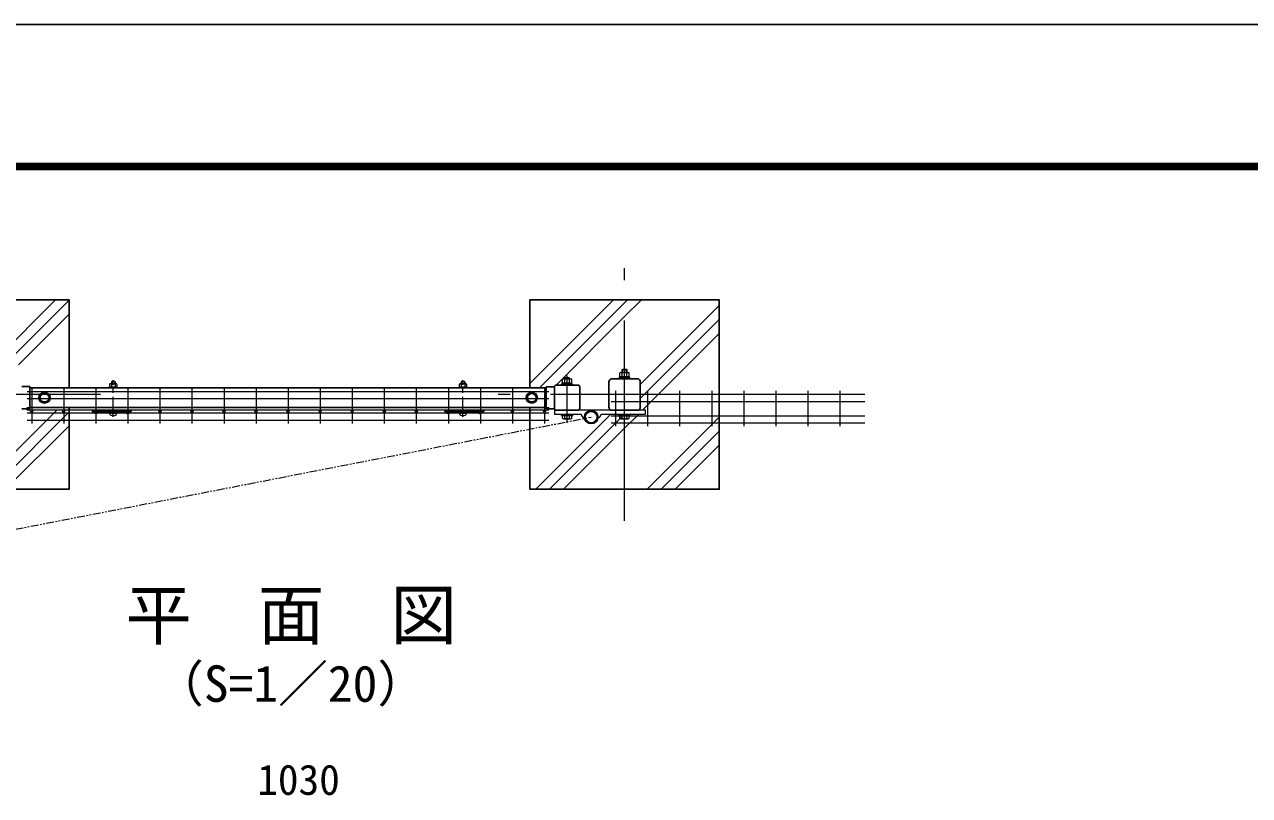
# Model space of a CAD drawing. Units: millimetres, scale not verified. Extents: x -4200 to 4200, y -2970 to 2970.
# Drawn here: x -2541 to -601, y 1748 to 2970 of the extents above; entities that cross this region are included whole.
import ezdxf
from ezdxf.enums import TextEntityAlignment as Align

# ---------------------------------------------------------------- set-up
doc = ezdxf.new("R2010")
doc.units = ezdxf.units.MM
doc.header["$LTSCALE"] = 10
doc.linetypes.add('USER1', pattern=[50.8, 31.75, -6.35, 6.35, -6.35])
doc.linetypes.add('USER2', pattern=[2.5, 1.25, -0.25, 0.25, -0.25, 0.25, -0.25])
for name, color, linetype, lineweight in [('0-0_D-TTL-TXT', 7, 'Continuous', 25), ('0-1_D-STR3', 3, 'Continuous', 13), ('0-2_D-BMK', 2, 'USER1', 13), ('0-3_D-STR1', 1, 'Continuous', 25), ('0-7_D-STR-DIM', 7, 'Continuous', 13), ('0-A_D-DCR-HCH', 7, 'Continuous', 13), ('0-B_D-STR2', 7, 'Continuous', 13), ('0-C_D-STR4', 7, 'Continuous', 25), ('0-D_D-TTL', 7, 'Continuous', 25)]:
    doc.layers.add(name, color=color, linetype=linetype, lineweight=lineweight)
doc.styles.add('ＭＳ ゴシック', font='')
doc.styles.get('ＭＳ ゴシック').set_extended_font_data('MS Gothic')

# ---------------------------------------------------------------- blocks, each defined once
blk = doc.blocks.new('A$C982ee5ca')
at = {"layer": '0-1_D-STR3'}
for p, q in [((-62.5, 399), (62.5, 399)), ((-62.5, 383), (-62.5, 399)), ((-57.5, 440.8), (-57.5, 399)), ((-57.5, 399), (57.5, 399)), ((-43.3, 449), (43.3, 449)), ((-23, 484), (-30, 477)), ((30, 477), (-30, 477)), ((-30, 477), (-30, 449)), ((-29.1, 440.8), (-29.1, 399)), ((-23, 484), (-23, 449)), ((23, 484), (-23, 484)), ((23, 484), (23, 449)), ((23, 484), (30, 477)), ((29.1, 440.8), (29.1, 399)), ((30, 477), (30, 449)), ((57.5, 440.8), (57.5, 399)), ((62.5, 383), (62.5, 399)), ((-62.5, 383), (62.5, 383)), ((-62.5, 0), (62.5, 0)), ((-62.5, -16), (-62.5, 0)), ((62.5, -16), (62.5, 0)), ((-62.5, -16), (62.5, -16)), ((-51.8, -16), (51.8, -16)), ((-51.8, -31.3), (-51.8, -16)), ((51.8, -31.6), (51.8, -16))]:
    blk.add_line(p, q, dxfattribs=at)
for centre, radius, start, end in [((-43.3, 432.6), 16.4, 30, 150), ((0, 393.2), 55.8, 58.543, 121.457), ((43.3, 432.6), 16.4, 30, 150), ((-32.8, -31.3), 19, 180, 253.92714), ((0.7, 85), 140, 253.92714, 285.41383), ((32.8, -31.6), 19, 285.41383, 0)]:
    blk.add_arc(centre, radius, start, end, dxfattribs=at)
at = {"layer": '0-2_D-BMK'}
blk.add_line((0, -75), (0, 504), dxfattribs=at)

msp = doc.modelspace()

# ---------------------------------------------------------------- linework, layer by layer
at = {"layer": '0-1_D-STR3'}
for p, q in [((-1689.11, 2402.34), (-1689.11, 2408.14)), ((-1687.39, 2408.84), (-1675.84, 2408.84)), ((-1685.61, 2409.74), (-1684.61, 2410.74)), ((-1685.61, 2408.84), (-1685.61, 2409.74)), ((-1685.36, 2402.34), (-1685.36, 2408.14)), ((-1678.61, 2408.84), (-1678.61, 2410.74)), ((-1677.86, 2402.34), (-1677.86, 2408.14)), ((-1677.61, 2408.84), (-1677.61, 2409.74)), ((-1674.11, 2402.34), (-1674.11, 2408.14)), ((-1599.61, 2408.74), (-1599.61, 2410.34)), ((-1599.61, 2410.34), (-1581.61, 2410.34)), ((-1581.61, 2408.74), (-1599.61, 2408.74)), ((-1598.31, 2410.34), (-1582.91, 2410.34)), ((-1598.11, 2412.34), (-1598.11, 2418.14)), ((-1598.11, 2412.34), (-1583.11, 2412.34)), ((-1596.39, 2418.84), (-1584.84, 2418.84)), ((-1594.61, 2422.74), (-1593.61, 2423.74)), ((-1594.61, 2418.84), (-1594.61, 2422.74)), ((-1594.36, 2412.34), (-1594.36, 2418.14)), ((-1591.68, 2410.34), (-1590.52, 2412.34)), ((-1590.98, 2410.34), (-1589.83, 2412.34)), ((-1587.61, 2418.84), (-1587.61, 2423.74)), ((-1586.86, 2412.34), (-1586.86, 2418.14)), ((-1586.61, 2418.84), (-1586.61, 2422.74)), ((-1583.11, 2412.34), (-1583.11, 2418.14)), ((-1582.91, 2410.34), (-1582.91, 2412.34)), ((-1581.61, 2408.74), (-1581.61, 2410.34)), ((-1690.61, 2398.74), (-1690.61, 2400.34)), ((-1690.61, 2400.34), (-1672.61, 2400.34)), ((-1672.61, 2398.74), (-1690.61, 2398.74)), ((-1689.31, 2400.34), (-1673.91, 2400.34)), ((-1689.11, 2402.34), (-1674.11, 2402.34)), ((-1682.68, 2400.34), (-1681.52, 2402.34)), ((-1681.98, 2400.34), (-1680.83, 2402.34)), ((-1673.91, 2400.34), (-1673.91, 2402.34)), ((-1672.61, 2398.74), (-1672.61, 2400.34)), ((-2509.61, 2386.47), (-2516.61, 2382.43)), ((-2516.61, 2382.43), (-2516.61, 2375.01)), ((-2509.61, 2370.97), (-2516.61, 2375.01)), ((-2509.61, 2386.47), (-2502.61, 2382.43)), ((-2509.61, 2370.97), (-2502.61, 2375.01)), ((-2502.61, 2382.43), (-2502.61, 2375.01)), ((-1737.61, 2386.47), (-1744.61, 2382.43)), ((-1744.61, 2382.43), (-1744.61, 2375.01)), ((-1737.61, 2370.97), (-1744.61, 2375.01)), ((-1737.61, 2386.47), (-1730.61, 2382.43)), ((-1737.61, 2370.97), (-1730.61, 2375.01)), ((-1730.61, 2382.43), (-1730.61, 2375.01)), ((-2434.56, 2358.13), (-2433.51, 2359.34)), ((-2434.56, 2358.13), (-2429.85, 2354.07)), ((-2433.51, 2359.34), (-2428.8, 2355.29)), ((-2424.92, 2357.13), (-2426.91, 2355.31)), ((-2423.84, 2355.94), (-2425.83, 2354.13)), ((-2423.84, 2357.54), (-2421.34, 2357.54)), ((-2423.84, 2355.94), (-2381.84, 2355.94)), ((-2421.34, 2359.34), (-2384.34, 2359.34)), ((-2421.34, 2357.54), (-2421.34, 2359.34)), ((-2384.34, 2357.54), (-2421.34, 2357.54)), ((-2417.84, 2357.54), (-2417.84, 2355.94)), ((-2387.84, 2357.54), (-2387.84, 2355.94)), ((-2384.34, 2357.54), (-2384.34, 2359.34)), ((-2384.34, 2357.54), (-2381.84, 2357.54)), ((-2381.84, 2355.94), (-2379.86, 2354.13)), ((-2380.76, 2357.13), (-2378.78, 2355.31)), ((-2372.17, 2359.34), (-2376.88, 2355.29)), ((-2371.13, 2358.13), (-2375.84, 2354.07)), ((-2371.13, 2358.13), (-2372.17, 2359.34)), ((-1876.09, 2358.13), (-1875.04, 2359.34)), ((-1876.09, 2358.13), (-1871.38, 2354.07)), ((-1875.04, 2359.34), (-1870.33, 2355.29)), ((-1866.45, 2357.13), (-1868.44, 2355.31)), ((-1865.37, 2355.94), (-1867.36, 2354.13)), ((-1865.37, 2357.54), (-1862.87, 2357.54)), ((-1865.37, 2355.94), (-1823.37, 2355.94)), ((-1862.87, 2359.34), (-1825.87, 2359.34)), ((-1862.87, 2357.54), (-1862.87, 2359.34)), ((-1825.87, 2357.54), (-1862.87, 2357.54)), ((-1859.37, 2357.54), (-1859.37, 2355.94)), ((-1829.37, 2357.54), (-1829.37, 2355.94)), ((-1825.87, 2357.54), (-1825.87, 2359.34)), ((-1825.87, 2357.54), (-1823.37, 2357.54)), ((-1823.37, 2355.94), (-1821.39, 2354.13)), ((-1822.29, 2357.13), (-1820.31, 2355.31)), ((-1813.7, 2359.34), (-1818.41, 2355.29)), ((-1812.66, 2358.13), (-1817.37, 2354.07)), ((-1812.66, 2358.13), (-1813.7, 2359.34)), ((-1557.21, 2358.74), (-1701.61, 2358.74)), ((-1690.61, 2352.74), (-1672.61, 2352.74)), ((-1690.61, 2350.74), (-1690.61, 2352.74)), ((-1690.61, 2350.74), (-1672.61, 2350.74)), ((-1689.11, 2346.32), (-1689.11, 2350.74)), ((-1689.11, 2350.74), (-1674.11, 2350.74)), ((-1685.37, 2346.32), (-1685.37, 2350.74)), ((-1677.85, 2346.32), (-1677.85, 2350.74)), ((-1674.11, 2346.32), (-1674.11, 2350.74)), ((-1672.61, 2350.74), (-1672.61, 2352.74)), ((-1599.61, 2352.74), (-1581.61, 2352.74)), ((-1599.61, 2350.74), (-1599.61, 2352.74)), ((-1599.61, 2350.74), (-1581.61, 2350.74)), ((-1598.11, 2346.32), (-1598.11, 2350.74)), ((-1598.11, 2350.74), (-1583.11, 2350.74)), ((-1594.37, 2346.32), (-1594.37, 2350.74)), ((-1586.85, 2346.32), (-1586.85, 2350.74)), ((-1583.11, 2346.32), (-1583.11, 2350.74)), ((-1581.61, 2350.74), (-1581.61, 2352.74)), ((-1687.24, 2345.24), (-1675.98, 2345.24)), ((-1596.24, 2345.24), (-1584.98, 2345.24))]:
    msp.add_line(p, q, dxfattribs=at)
for points in [[(-1685.61, 2409.74), (-1677.61, 2409.74), (-1678.61, 2410.74)], [(-1684.61, 2408.84), (-1684.61, 2410.74), (-1678.61, 2410.74)], [(-1598.31, 2410.34), (-1598.31, 2412.34), (-1582.91, 2412.34)], [(-1594.61, 2422.74), (-1586.61, 2422.74), (-1587.61, 2423.74)], [(-1593.61, 2418.84), (-1593.61, 2423.74), (-1587.61, 2423.74)], [(-1689.31, 2400.34), (-1689.31, 2402.34), (-1673.91, 2402.34)], [(-1701.61, 2358.74), (-1701.61, 2352.74), (-1659.08, 2352.74)], [(-1627.73, 2352.74), (-1557.21, 2352.74), (-1557.21, 2358.74)]]:
    msp.add_lwpolyline(points, dxfattribs=at)
for centre, radius in [((-2509.61, 2378.72), 9), ((-1737.61, 2378.72), 9), ((-2509.61, 2378.72), 6.71), ((-1737.61, 2378.72), 6.71), ((-1643.41, 2347.94), 10.8), ((-1643.41, 2347.94), 10), ((-1643.41, 2347.94), 9)]:
    msp.add_circle(centre, radius, dxfattribs=at)
for centre, radius, start, end in [((-1687.23, 2406), 2.85, 48.83491, 131.16509), ((-1681.61, 2398.45), 10.39, 68.85295, 111.14705), ((-1675.98, 2406), 2.85, 48.86505, 131.13495), ((-1596.23, 2416), 2.85, 48.83491, 131.16509), ((-1590.61, 2408.45), 10.39, 68.85295, 111.14705), ((-1584.98, 2416), 2.85, 48.86505, 131.13495), ((-2427.87, 2356.37), 3.03, 229.26286, 312.38442), ((-2427.87, 2356.37), 1.43, 229.26286, 312.38442), ((-2423.84, 2355.94), 1.6, 90, 132.38442), ((-2381.84, 2355.94), 1.6, 47.61558, 90), ((-2377.82, 2356.37), 3.03, 227.61558, 310.73714), ((-2377.82, 2356.37), 1.43, 227.61558, 310.73714), ((-1869.4, 2356.37), 3.03, 229.26286, 312.38442), ((-1869.4, 2356.37), 1.43, 229.26286, 312.38442), ((-1865.37, 2355.94), 1.6, 90, 132.38442), ((-1823.37, 2355.94), 1.6, 47.61558, 90), ((-1819.35, 2356.37), 3.03, 227.61558, 310.73714), ((-1819.35, 2356.37), 1.43, 227.61558, 310.73714), ((-1653.08, 2352.74), 6, 180, 259.73982), ((-1633.73, 2352.74), 6, 280.26018, 0), ((-1687.24, 2347.4), 2.16, 210, 330), ((-1681.61, 2352.32), 7.08, 237.93138, 302.06862), ((-1675.98, 2347.4), 2.16, 210, 330), ((-1596.24, 2347.4), 2.16, 210, 330), ((-1590.61, 2352.32), 7.08, 237.93138, 302.06862), ((-1584.98, 2347.4), 2.16, 210, 330)]:
    msp.add_arc(centre, radius, start, end, dxfattribs=at)
at = {"layer": '0-2_D-BMK'}
for p, q in [((-1590.61, 2183.74), (-1590.61, 2583.74)), ((-1681.61, 2338.93), (-1681.61, 2413.92)), ((-2420.61, 2383.74), (-2820.61, 2383.74)), ((-1390.61, 2383.74), (-1790.61, 2383.74))]:
    msp.add_line(p, q, dxfattribs=at)
at = {"layer": '0-2_D-BMK', "linetype": 'USER2'}
msp.add_line((-2580.35, 2165.4), (-1643.41, 2347.94), dxfattribs=at)
at = {"layer": '0-3_D-STR1'}
for p, q in [((-1610.51, 2408.74), (-1570.71, 2408.74)), ((-2532.61, 2396.19), (-2545.67, 2396.19)), ((-2532.61, 2396.19), (-2532.61, 2361.29)), ((-2532.61, 2394.24), (-1714.61, 2394.24)), ((-1714.61, 2396.17), (-1714.61, 2361.27)), ((-1714.61, 2396.17), (-1701.61, 2396.17)), ((-1701.61, 2361.94), (-1701.61, 2395.5)), ((-1698.41, 2398.74), (-1664.81, 2398.74)), ((-1661.61, 2396.24), (-1661.61, 2361.94)), ((-1615.61, 2363.84), (-1615.61, 2403.64)), ((-1565.61, 2363.84), (-1565.61, 2403.64)), ((-2532.61, 2361.29), (-2545.61, 2361.29)), ((-2532.61, 2363.24), (-1714.61, 2363.24)), ((-1714.61, 2361.27), (-1701.61, 2361.27)), ((-1698.41, 2358.74), (-1664.81, 2358.74)), ((-1610.51, 2358.74), (-1570.71, 2358.74))]:
    msp.add_line(p, q, dxfattribs=at)
for centre, radius, start, end in [((-1610.51, 2403.64), 5.1, 90.00031, 179.99985), ((-1570.71, 2403.64), 5.1, 0, 90.00028), ((-1698.41, 2395.54), 3.2, 90.00001, 179.99999), ((-1664.81, 2395.54), 3.2, 359.9993, 90.00003), ((-1698.41, 2361.94), 3.2, 179.99928, 270.00003), ((-1664.81, 2361.94), 3.2, 270, 359.99916), ((-1610.51, 2363.84), 5.1, 179.99984, 269.99973), ((-1570.71, 2363.84), 5.1, 269.9997, 0)]:
    msp.add_arc(centre, radius, start, end, dxfattribs=at)
at = {"layer": '0-A_D-DCR-HCH'}
for p, q in [((-2596.05, 2429.77), (-2492.07, 2533.74)), ((-2566.51, 2437.21), (-2470.61, 2533.11)), ((-1740.61, 2401.33), (-1608.19, 2533.74)), ((-1565.61, 2399.55), (-1440.61, 2524.55)), ((-2550.86, 2430.77), (-2470.61, 2511.02)), ((-1701.57, 2396.17), (-1701.53, 2396.21)), ((-1740.61, 2357.13), (-1738.1, 2359.64)), ((-1731.41, 2233.74), (-1612.41, 2352.74)), ((-2571.1, 2233.74), (-2470.61, 2334.24)), ((-1554.64, 2233.74), (-1440.61, 2347.77)), ((-1532.54, 2233.74), (-1440.61, 2325.68)), ((-1510.44, 2233.74), (-1440.61, 2303.58))]:
    msp.add_line(p, q, dxfattribs=at)
for points in [[(-1725.59, 2394.24), (-1590.61, 2529.23), (-1586.09, 2533.74)], [(-1699.07, 2398.67), (-1590.61, 2507.13), (-1564, 2533.74)], [(-1565.61, 2377.45), (-1559.32, 2383.74), (-1440.61, 2502.45)], [(-1562.22, 2358.74), (-1537.22, 2383.74), (-1440.61, 2480.36)], [(-2615.3, 2233.74), (-2582.16, 2266.88), (-2489.4, 2359.64)], [(-2593.2, 2233.74), (-2580.81, 2246.14), (-2470.61, 2356.34)], [(-1709.32, 2233.74), (-1590.61, 2352.45), (-1590.32, 2352.74)], [(-1687.22, 2233.74), (-1590.61, 2330.36), (-1568.22, 2352.74)]]:
    msp.add_lwpolyline(points, dxfattribs=at)
at = {"layer": '0-B_D-STR2'}
for p, q in [((-2536.74, 2388.54), (-1710.48, 2388.54)), ((-2529.76, 2393.94), (-2529.76, 2337.94)), ((-2478.99, 2393.94), (-2478.99, 2337.94)), ((-2428.22, 2393.94), (-2428.22, 2337.94)), ((-2377.45, 2393.94), (-2377.45, 2337.94)), ((-2326.68, 2393.94), (-2326.68, 2337.94)), ((-2275.91, 2393.94), (-2275.91, 2337.94)), ((-2225.14, 2393.94), (-2225.14, 2337.94)), ((-2174.37, 2393.94), (-2174.37, 2337.94)), ((-2123.61, 2393.94), (-2123.61, 2337.94)), ((-2072.83, 2393.94), (-2072.83, 2337.94)), ((-2022.06, 2393.94), (-2022.06, 2337.94)), ((-1971.29, 2393.94), (-1971.29, 2337.94)), ((-1920.52, 2393.94), (-1920.52, 2337.94)), ((-1869.75, 2393.94), (-1869.75, 2337.94)), ((-1818.98, 2393.94), (-1818.98, 2337.94)), ((-1768.21, 2393.94), (-1768.21, 2337.94)), ((-1717.44, 2393.94), (-1717.44, 2337.94)), ((-1604.83, 2389.44), (-1604.83, 2333.44)), ((-1554.07, 2389.44), (-1554.07, 2333.44)), ((-1503.3, 2389.44), (-1503.3, 2333.44)), ((-1452.53, 2389.44), (-1452.53, 2333.44)), ((-1401.76, 2389.44), (-1401.76, 2333.44)), ((-1350.99, 2389.44), (-1350.99, 2333.44)), ((-1300.22, 2389.44), (-1300.22, 2333.44)), ((-1249.42, 2389.44), (-1249.42, 2333.44)), ((-2536.74, 2377.24), (-1710.48, 2377.24)), ((-1611.81, 2384.04), (-1209.92, 2384.04)), ((-1611.81, 2372.74), (-1209.92, 2372.74)), ((-2536.77, 2363.24), (-1710.45, 2363.24)), ((-2536.77, 2359.64), (-2536.77, 2363.24)), ((-2536.77, 2359.64), (-1710.45, 2359.64)), ((-2536.74, 2354.64), (-1710.48, 2354.64)), ((-1710.45, 2359.64), (-1710.45, 2363.24)), ((-1611.81, 2350.14), (-1209.92, 2350.14)), ((-2536.74, 2343.34), (-1710.48, 2343.34)), ((-1611.81, 2338.84), (-1209.92, 2338.84))]:
    msp.add_line(p, q, dxfattribs=at)
for centre in [(-2529.77, 2357.84), (-2479, 2357.84), (-2428.23, 2357.84), (-2377.46, 2357.84), (-2326.69, 2357.84), (-2275.92, 2357.84), (-2225.15, 2357.84), (-2174.38, 2357.84), (-2123.61, 2357.84), (-2072.84, 2357.84), (-2022.07, 2357.84), (-1971.3, 2357.84), (-1920.53, 2357.84), (-1869.76, 2357.84), (-1818.99, 2357.84), (-1768.22, 2357.84), (-1717.45, 2357.84)]:
    msp.add_circle(centre, 1.8, dxfattribs=at)
at = {"layer": '0-C_D-STR4'}
for points in [[(-2470.61, 2363.24), (-2470.61, 2233.74), (-2770.61, 2233.74), (-2770.61, 2533.74), (-2470.61, 2533.74), (-2470.61, 2394.24)], [(-1740.61, 2394.24), (-1740.61, 2533.74), (-1440.61, 2533.74), (-1440.61, 2233.74), (-1740.61, 2233.74), (-1740.61, 2363.24)]]:
    msp.add_lwpolyline(points, dxfattribs=at)
at = {"layer": '0-D_D-TTL', "color": 2}
msp.add_lwpolyline([(-4200, 2970), (4200, 2970), (4200, -2970), (-4200, -2970)], close=True, dxfattribs=at)
at = {"layer": '0-D_D-TTL'}
for points in [[(-3930, 2750), (3930, 2750), (3930, -2750), (-3930, -2750)], [(-3927.5, 2747.5), (3927.5, 2747.5), (3927.5, -2747.5), (-3927.5, -2747.5)], [(-3925, 2745), (3925, 2745), (3925, -2745), (-3925, -2745)], [(-3922.5, 2742.5), (3922.5, 2742.5), (3922.5, -2742.5), (-3922.5, -2742.5)], [(-3920, 2740), (3920, 2740), (3920, -2740), (-3920, -2740)]]:
    msp.add_lwpolyline(points, close=True, dxfattribs=at)

# ---------------------------------------------------------------- block references
at = {"layer": '0-7_D-STR-DIM', "xscale": 0.1, "yscale": 0.1}
for p in [(-2400.61, 2355.94), (-1846.61, 2355.94)]:
    msp.add_blockref('A$C982ee5ca', p, dxfattribs=at)

# ---------------------------------------------------------------- texts
at = {"layer": '0-0_D-TTL-TXT', "style": 'ＭＳ ゴシック'}
for s, height, p in [('平\u3000面\u3000図', 76.98, (-2381.32, 1972.74)), ('（S=1／20）', 57.7, (-2335.84, 1879.54))]:
    msp.add_text(s, height=height, dxfattribs=at).set_placement(p, align=Align.BOTTOM_LEFT)
at = {"layer": '0-7_D-STR-DIM', "style": 'ＭＳ ゴシック'}
msp.add_text('1030', height=48.09, dxfattribs=at).set_placement((-2172.51, 1734.98), align=Align.BOTTOM_LEFT)

doc.saveas('drawing.dxf')
